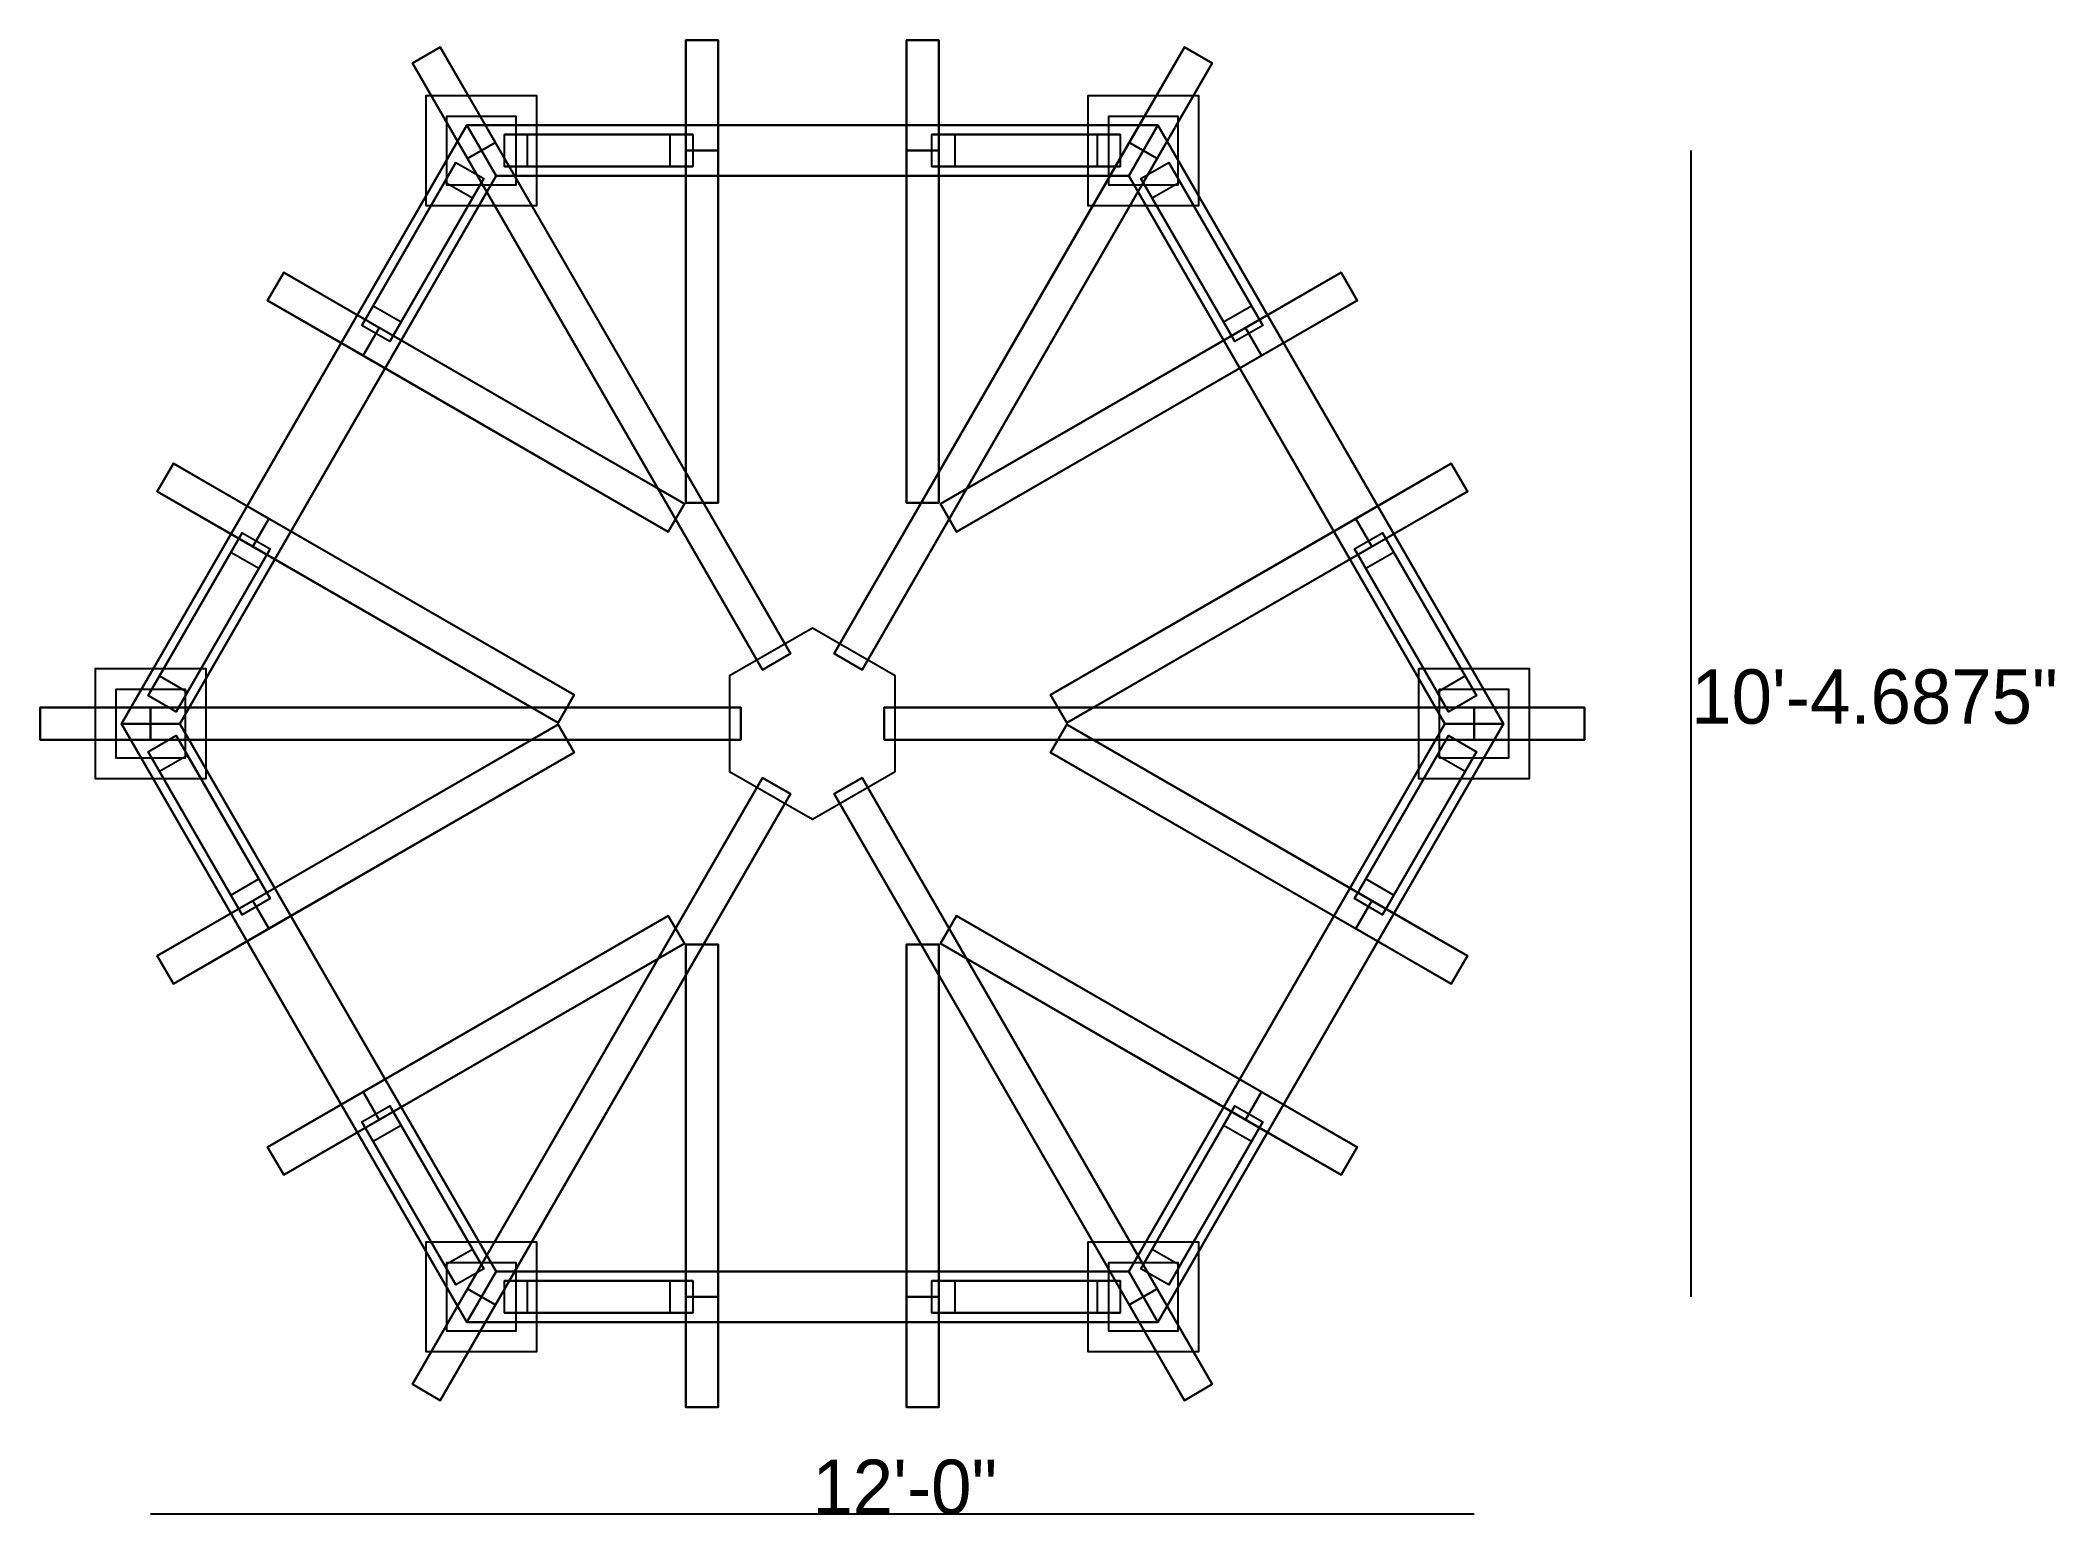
# Model space of a CAD drawing. Header units: millimetres. Extents: x -2134 to 3433, y -2186 to 1889.
import ezdxf

# ---------------------------------------------------------------- set-up
doc = ezdxf.new("R2010")
doc.units = ezdxf.units.MM
for name, color, linetype in [('DIMENSIONS_ARCH', 2, 'Continuous'), ('FOOTINGS_PIERS', 8, 'Continuous'), ('FRAMING_BEAMS', 3, 'Continuous'), ('FRAMING_BRACES', 5, 'Continuous'), ('FRAMING_HUBS', 6, 'Continuous'), ('FRAMING_POSTS', 1, 'Continuous'), ('FRAMING_RAFTERS', 4, 'Continuous')]:
    doc.layers.add(name, color=color, linetype=linetype)

msp = doc.modelspace()

# ---------------------------------------------------------------- linework, layer by layer
at = {"layer": 'DIMENSIONS_ARCH'}
for points in [[(2428.8, -1583.8, 0), (2428.8, 1583.8, 0)], [(-1828.8, -2183.8, 0), (1828.8, -2183.8, 0)]]:
    msp.add_polyline3d(points, dxfattribs=at)
at = {"layer": 'FOOTINGS_PIERS'}
for points in [[(-762, 1736.2, 0), (-762, 1431.4, 0), (-1066.8, 1431.4, 0), (-1066.8, 1736.2, 0), (-762, 1736.2, 0), (-762, 1736.2, 0), (-762, 1431.4, 0), (-762, 1431.4, 0), (-762, 1431.4, 0), (-1066.8, 1431.4, 0), (-1066.8, 1431.4, 0), (-1066.8, 1431.4, 0), (-1066.8, 1736.2, 0), (-1066.8, 1736.2, 0), (-1066.8, 1736.2, 0), (-762, 1736.2, 0)], [(1066.8, 1736.2, 0), (1066.8, 1431.4, 0), (762, 1431.4, 0), (762, 1736.2, 0), (1066.8, 1736.2, 0), (1066.8, 1736.2, 0), (1066.8, 1431.4, 0), (1066.8, 1431.4, 0), (1066.8, 1431.4, 0), (762, 1431.4, 0), (762, 1431.4, 0), (762, 1431.4, 0), (762, 1736.2, 0), (762, 1736.2, 0), (762, 1736.2, 0), (1066.8, 1736.2, 0)], [(-1676.4, 152.4, 0), (-1676.4, -152.4, 0), (-1981.2, -152.4, 0), (-1981.2, 152.4, 0), (-1676.4, 152.4, 0), (-1676.4, 152.4, 0), (-1676.4, -152.4, 0), (-1676.4, -152.4, 0), (-1676.4, -152.4, 0), (-1981.2, -152.4, 0), (-1981.2, -152.4, 0), (-1981.2, -152.4, 0), (-1981.2, 152.4, 0), (-1981.2, 152.4, 0), (-1981.2, 152.4, 0), (-1676.4, 152.4, 0)], [(1981.2, 152.4, 0), (1981.2, -152.4, 0), (1676.4, -152.4, 0), (1676.4, 152.4, 0), (1981.2, 152.4, 0), (1981.2, 152.4, 0), (1981.2, -152.4, 0), (1981.2, -152.4, 0), (1981.2, -152.4, 0), (1676.4, -152.4, 0), (1676.4, -152.4, 0), (1676.4, -152.4, 0), (1676.4, 152.4, 0), (1676.4, 152.4, 0), (1676.4, 152.4, 0), (1981.2, 152.4, 0)], [(-762, -1431.4, 0), (-762, -1736.2, 0), (-1066.8, -1736.2, 0), (-1066.8, -1431.4, 0), (-762, -1431.4, 0), (-762, -1431.4, 0), (-762, -1736.2, 0), (-762, -1736.2, 0), (-762, -1736.2, 0), (-1066.8, -1736.2, 0), (-1066.8, -1736.2, 0), (-1066.8, -1736.2, 0), (-1066.8, -1431.4, 0), (-1066.8, -1431.4, 0), (-1066.8, -1431.4, 0), (-762, -1431.4, 0)], [(1066.8, -1431.4, 0), (1066.8, -1736.2, 0), (762, -1736.2, 0), (762, -1431.4, 0), (1066.8, -1431.4, 0), (1066.8, -1431.4, 0), (1066.8, -1736.2, 0), (1066.8, -1736.2, 0), (1066.8, -1736.2, 0), (762, -1736.2, 0), (762, -1736.2, 0), (762, -1736.2, 0), (762, -1431.4, 0), (762, -1431.4, 0), (762, -1431.4, 0), (1066.8, -1431.4, 0)]]:
    msp.add_polyline3d(points, dxfattribs=at)
at = {"layer": 'FRAMING_BEAMS'}
for points in [[(-874.1, 1514, 0), (-954.7, 1653.7, 0), (-954.7, 1653.7, 0), (-874.1, 1514, 0), (-874.1, 1514, 0), (-1748.1, 0, 0), (-1909.5, 0, 0), (-954.7, 1653.7, 0), (-1909.5, 0, 0), (-1909.5, 0, 0), (-954.7, 1653.7, 0), (-1909.5, 0, 0), (-1748.1, 0, 0), (-874.1, 1514, 0), (-1748.1, 0, 0), (-1748.1, 0, 0)], [(874.1, 1514, 0), (954.7, 1653.7, 0), (954.7, 1653.7, 0), (874.1, 1514, 0), (874.1, 1514, 0), (-874.1, 1514, 0), (-954.7, 1653.7, 0), (954.7, 1653.7, 0), (-954.7, 1653.7, 0), (-954.7, 1653.7, 0), (954.7, 1653.7, 0), (-954.7, 1653.7, 0), (-874.1, 1514, 0), (874.1, 1514, 0), (-874.1, 1514, 0), (-874.1, 1514, 0)], [(1748.1, 0, 0), (1909.5, 0, 0), (1909.5, 0, 0), (1748.1, 0, 0), (1748.1, 0, 0), (874.1, 1514, 0), (954.7, 1653.7, 0), (1909.5, 0, 0), (954.7, 1653.7, 0), (954.7, 1653.7, 0), (1909.5, 0, 0), (954.7, 1653.7, 0), (874.1, 1514, 0), (1748.1, 0, 0), (874.1, 1514, 0), (874.1, 1514, 0)], [(-1748.1, 0, 0), (-1909.5, 0, 0), (-1909.5, 0, 0), (-1748.1, 0, 0), (-1748.1, 0, 0), (-874.1, -1514, 0), (-954.7, -1653.7, 0), (-1909.5, 0, 0), (-954.7, -1653.7, 0), (-954.7, -1653.7, 0), (-1909.5, 0, 0), (-954.7, -1653.7, 0), (-874.1, -1514, 0), (-1748.1, 0, 0), (-874.1, -1514, 0), (-874.1, -1514, 0)], [(874.1, -1514, 0), (954.7, -1653.7, 0), (954.7, -1653.7, 0), (874.1, -1514, 0), (874.1, -1514, 0), (1748.1, 0, 0), (1909.5, 0, 0), (954.7, -1653.7, 0), (1909.5, 0, 0), (1909.5, 0, 0), (954.7, -1653.7, 0), (1909.5, 0, 0), (1748.1, 0, 0), (874.1, -1514, 0), (1748.1, 0, 0), (1748.1, 0, 0)], [(-874.1, -1514, 0), (-954.7, -1653.7, 0), (-954.7, -1653.7, 0), (-874.1, -1514, 0), (-874.1, -1514, 0), (874.1, -1514, 0), (954.7, -1653.7, 0), (-954.7, -1653.7, 0), (954.7, -1653.7, 0), (954.7, -1653.7, 0), (-954.7, -1653.7, 0), (954.7, -1653.7, 0), (874.1, -1514, 0), (-874.1, -1514, 0), (874.1, -1514, 0), (874.1, -1514, 0)]]:
    msp.add_polyline3d(points, dxfattribs=at)
at = {"layer": 'FRAMING_BRACES'}
for points in [[(-850.6, 1539.4, 0), (-850.6, 1628.3, 0), (-787.7, 1628.3, 0), (-787.7, 1539.4, 0), (-850.6, 1539.4, 0), (-393.4, 1539.4, 0), (-393.4, 1628.3, 0), (-850.6, 1628.3, 0), (-393.4, 1628.3, 0), (-330.5, 1628.3, 0), (-787.7, 1628.3, 0), (-330.5, 1628.3, 0), (-330.5, 1539.4, 0), (-787.7, 1539.4, 0), (-330.5, 1539.4, 0), (-393.4, 1539.4, 0)], [(850.6, 1628.3, 0), (850.6, 1539.4, 0), (787.7, 1539.4, 0), (787.7, 1628.3, 0), (850.6, 1628.3, 0), (393.4, 1628.3, 0), (393.4, 1539.4, 0), (850.6, 1539.4, 0), (393.4, 1539.4, 0), (330.5, 1539.4, 0), (787.7, 1539.4, 0), (330.5, 1539.4, 0), (330.5, 1628.3, 0), (787.7, 1628.3, 0), (330.5, 1628.3, 0), (393.4, 1628.3, 0)], [(-984.8, 1550.8, 0), (-907.8, 1506.3, 0), (-939.2, 1451.9, 0), (-1016.2, 1496.3, 0), (-984.8, 1550.8, 0), (-1213.4, 1154.8, 0), (-1136.4, 1110.4, 0), (-907.8, 1506.3, 0), (-1136.4, 1110.4, 0), (-1167.8, 1055.9, 0), (-939.2, 1451.9, 0), (-1167.8, 1055.9, 0), (-1244.8, 1100.4, 0), (-1016.2, 1496.3, 0), (-1244.8, 1100.4, 0), (-1213.4, 1154.8, 0)], [(907.8, 1506.3, 0), (984.8, 1550.8, 0), (1016.2, 1496.3, 0), (939.2, 1451.9, 0), (907.8, 1506.3, 0), (1136.4, 1110.4, 0), (1213.4, 1154.8, 0), (984.8, 1550.8, 0), (1213.4, 1154.8, 0), (1244.8, 1100.4, 0), (1016.2, 1496.3, 0), (1244.8, 1100.4, 0), (1167.8, 1055.9, 0), (939.2, 1451.9, 0), (1167.8, 1055.9, 0), (1136.4, 1110.4, 0)], [(-1758.4, 33, 0), (-1835.4, 77.5, 0), (-1804, 131.9, 0), (-1727, 87.5, 0), (-1758.4, 33, 0), (-1529.8, 429, 0), (-1606.8, 473.4, 0), (-1835.4, 77.5, 0), (-1606.8, 473.4, 0), (-1575.4, 527.9, 0), (-1804, 131.9, 0), (-1575.4, 527.9, 0), (-1498.4, 483.4, 0), (-1727, 87.5, 0), (-1498.4, 483.4, 0), (-1529.8, 429, 0)], [(1835.4, 77.5, 0), (1758.4, 33, 0), (1727, 87.5, 0), (1804, 131.9, 0), (1835.4, 77.5, 0), (1606.8, 473.4, 0), (1529.8, 429, 0), (1758.4, 33, 0), (1529.8, 429, 0), (1498.4, 483.4, 0), (1727, 87.5, 0), (1498.4, 483.4, 0), (1575.4, 527.9, 0), (1804, 131.9, 0), (1575.4, 527.9, 0), (1606.8, 473.4, 0)], [(-1835.4, -77.5, 0), (-1758.4, -33, 0), (-1727, -87.5, 0), (-1804, -131.9, 0), (-1835.4, -77.5, 0), (-1606.8, -473.4, 0), (-1529.8, -429, 0), (-1758.4, -33, 0), (-1529.8, -429, 0), (-1498.4, -483.4, 0), (-1727, -87.5, 0), (-1498.4, -483.4, 0), (-1575.4, -527.9, 0), (-1804, -131.9, 0), (-1575.4, -527.9, 0), (-1606.8, -473.4, 0)], [(1758.4, -33, 0), (1835.4, -77.5, 0), (1804, -131.9, 0), (1727, -87.5, 0), (1758.4, -33, 0), (1529.8, -429, 0), (1606.8, -473.4, 0), (1835.4, -77.5, 0), (1606.8, -473.4, 0), (1575.4, -527.9, 0), (1804, -131.9, 0), (1575.4, -527.9, 0), (1498.4, -483.4, 0), (1727, -87.5, 0), (1498.4, -483.4, 0), (1529.8, -429, 0)], [(-907.8, -1506.3, 0), (-984.8, -1550.8, 0), (-1016.2, -1496.3, 0), (-939.2, -1451.9, 0), (-907.8, -1506.3, 0), (-1136.4, -1110.4, 0), (-1213.4, -1154.8, 0), (-984.8, -1550.8, 0), (-1213.4, -1154.8, 0), (-1244.8, -1100.4, 0), (-1016.2, -1496.3, 0), (-1244.8, -1100.4, 0), (-1167.8, -1055.9, 0), (-939.2, -1451.9, 0), (-1167.8, -1055.9, 0), (-1136.4, -1110.4, 0)], [(984.8, -1550.8, 0), (907.8, -1506.3, 0), (939.2, -1451.9, 0), (1016.2, -1496.3, 0), (984.8, -1550.8, 0), (1213.4, -1154.8, 0), (1136.4, -1110.4, 0), (907.8, -1506.3, 0), (1136.4, -1110.4, 0), (1167.8, -1055.9, 0), (939.2, -1451.9, 0), (1167.8, -1055.9, 0), (1244.8, -1100.4, 0), (1016.2, -1496.3, 0), (1244.8, -1100.4, 0), (1213.4, -1154.8, 0)], [(-850.6, -1628.3, 0), (-850.6, -1539.4, 0), (-787.7, -1539.4, 0), (-787.7, -1628.3, 0), (-850.6, -1628.3, 0), (-393.4, -1628.3, 0), (-393.4, -1539.4, 0), (-850.6, -1539.4, 0), (-393.4, -1539.4, 0), (-330.5, -1539.4, 0), (-787.7, -1539.4, 0), (-330.5, -1539.4, 0), (-330.5, -1628.3, 0), (-787.7, -1628.3, 0), (-330.5, -1628.3, 0), (-393.4, -1628.3, 0)], [(850.6, -1539.4, 0), (850.6, -1628.3, 0), (787.7, -1628.3, 0), (787.7, -1539.4, 0), (850.6, -1539.4, 0), (393.4, -1539.4, 0), (393.4, -1628.3, 0), (850.6, -1628.3, 0), (393.4, -1628.3, 0), (330.5, -1628.3, 0), (787.7, -1628.3, 0), (330.5, -1628.3, 0), (330.5, -1539.4, 0), (787.7, -1539.4, 0), (330.5, -1539.4, 0), (393.4, -1539.4, 0)]]:
    msp.add_polyline3d(points, dxfattribs=at)
at = {"layer": 'FRAMING_HUBS'}
msp.add_polyline3d([(228.6, -132, 0), (228.6, 132, 0), (0, 264, 0), (-228.6, 132, 0), (-228.6, -132, 0), (0, -264, 0), (228.6, -132, 0), (228.6, -132, 0), (228.6, 132, 0), (228.6, 132, 0), (228.6, 132, 0), (0, 264, 0), (0, 264, 0), (0, 264, 0), (-228.6, 132, 0), (-228.6, 132, 0), (-228.6, 132, 0), (-228.6, -132, 0), (-228.6, -132, 0), (-228.6, -132, 0), (0, -264, 0), (0, -264, 0), (0, -264, 0), (228.6, -132, 0)], dxfattribs=at)
at = {"layer": 'FRAMING_POSTS'}
for points in [[(-819.1, 1679.1, 0), (-819.1, 1488.6, 0), (-1009.7, 1488.6, 0), (-1009.7, 1679.1, 0), (-819.1, 1679.1, 0), (-819.1, 1679.1, 0), (-819.1, 1488.6, 0), (-819.1, 1488.6, 0), (-819.1, 1488.6, 0), (-1009.7, 1488.6, 0), (-1009.7, 1488.6, 0), (-1009.7, 1488.6, 0), (-1009.7, 1679.1, 0), (-1009.7, 1679.1, 0), (-1009.7, 1679.1, 0), (-819.1, 1679.1, 0)], [(1009.7, 1679.1, 0), (1009.7, 1488.6, 0), (819.1, 1488.6, 0), (819.1, 1679.1, 0), (1009.7, 1679.1, 0), (1009.7, 1679.1, 0), (1009.7, 1488.6, 0), (1009.7, 1488.6, 0), (1009.7, 1488.6, 0), (819.1, 1488.6, 0), (819.1, 1488.6, 0), (819.1, 1488.6, 0), (819.1, 1679.1, 0), (819.1, 1679.1, 0), (819.1, 1679.1, 0), (1009.7, 1679.1, 0)], [(-1733.5, 95.2, 0), (-1733.5, -95.2, 0), (-1924.1, -95.2, 0), (-1924.1, 95.2, 0), (-1733.5, 95.2, 0), (-1733.5, 95.2, 0), (-1733.5, -95.2, 0), (-1733.5, -95.2, 0), (-1733.5, -95.2, 0), (-1924.1, -95.2, 0), (-1924.1, -95.2, 0), (-1924.1, -95.2, 0), (-1924.1, 95.2, 0), (-1924.1, 95.2, 0), (-1924.1, 95.2, 0), (-1733.5, 95.2, 0)], [(1924.1, 95.2, 0), (1924.1, -95.2, 0), (1733.5, -95.2, 0), (1733.5, 95.2, 0), (1924.1, 95.2, 0), (1924.1, 95.2, 0), (1924.1, -95.2, 0), (1924.1, -95.2, 0), (1924.1, -95.2, 0), (1733.5, -95.2, 0), (1733.5, -95.2, 0), (1733.5, -95.2, 0), (1733.5, 95.2, 0), (1733.5, 95.2, 0), (1733.5, 95.2, 0), (1924.1, 95.2, 0)], [(-819.1, -1488.6, 0), (-819.1, -1679.1, 0), (-1009.7, -1679.1, 0), (-1009.7, -1488.6, 0), (-819.1, -1488.6, 0), (-819.1, -1488.6, 0), (-819.1, -1679.1, 0), (-819.1, -1679.1, 0), (-819.1, -1679.1, 0), (-1009.7, -1679.1, 0), (-1009.7, -1679.1, 0), (-1009.7, -1679.1, 0), (-1009.7, -1488.6, 0), (-1009.7, -1488.6, 0), (-1009.7, -1488.6, 0), (-819.1, -1488.6, 0)], [(1009.7, -1488.6, 0), (1009.7, -1679.1, 0), (819.1, -1679.1, 0), (819.1, -1488.6, 0), (1009.7, -1488.6, 0), (1009.7, -1488.6, 0), (1009.7, -1679.1, 0), (1009.7, -1679.1, 0), (1009.7, -1679.1, 0), (819.1, -1679.1, 0), (819.1, -1679.1, 0), (819.1, -1679.1, 0), (819.1, -1488.6, 0), (819.1, -1488.6, 0), (819.1, -1488.6, 0), (1009.7, -1488.6, 0)]]:
    msp.add_polyline3d(points, dxfattribs=at)
at = {"layer": 'FRAMING_RAFTERS'}
for points in [[(-1105.3, 1825.5, 0), (-137.5, 149.2, 0), (-137.5, 149.2, 0), (-952.9, 1561.6, 0), (-952.9, 1561.6, 0), (-1105.3, 1825.5, 0), (-1105.3, 1825.5, 0), (-1028.3, 1870, 0), (-60.5, 193.7, 0), (-137.5, 149.2, 0), (-60.5, 193.7, 0), (-60.5, 193.7, 0), (-137.5, 149.2, 0), (-60.5, 193.7, 0), (-875.9, 1606, 0), (-952.9, 1561.6, 0), (-875.9, 1606, 0), (-875.9, 1606, 0), (-952.9, 1561.6, 0), (-875.9, 1606, 0), (-1028.3, 1870, 0), (-1105.3, 1825.5, 0), (-1028.3, 1870, 0), (-1028.3, 1870, 0)], [(-349.2, 1888.6, 0), (-349.2, 610, 0), (-349.2, 610, 0), (-349.2, 1583.8, 0), (-349.2, 1583.8, 0), (-349.2, 1888.6, 0), (-349.2, 1888.6, 0), (-260.4, 1888.6, 0), (-260.4, 610, 0), (-349.2, 610, 0), (-260.4, 610, 0), (-260.4, 610, 0), (-349.2, 610, 0), (-260.4, 610, 0), (-260.4, 1583.8, 0), (-349.2, 1583.8, 0), (-260.4, 1583.8, 0), (-260.4, 1583.8, 0), (-349.2, 1583.8, 0), (-260.4, 1583.8, 0), (-260.4, 1888.6, 0), (-349.2, 1888.6, 0), (-260.4, 1888.6, 0), (-260.4, 1888.6, 0)], [(1028.3, 1870, 0), (60.5, 193.7, 0), (60.5, 193.7, 0), (875.9, 1606, 0), (875.9, 1606, 0), (1028.3, 1870, 0), (1028.3, 1870, 0), (1105.3, 1825.5, 0), (137.5, 149.2, 0), (60.5, 193.7, 0), (137.5, 149.2, 0), (137.5, 149.2, 0), (60.5, 193.7, 0), (137.5, 149.2, 0), (952.9, 1561.6, 0), (875.9, 1606, 0), (952.9, 1561.6, 0), (952.9, 1561.6, 0), (875.9, 1606, 0), (952.9, 1561.6, 0), (1105.3, 1825.5, 0), (1028.3, 1870, 0), (1105.3, 1825.5, 0), (1105.3, 1825.5, 0)], [(260.4, 1888.6, 0), (260.4, 610, 0), (260.4, 610, 0), (260.4, 1583.8, 0), (260.4, 1583.8, 0), (260.4, 1888.6, 0), (260.4, 1888.6, 0), (349.2, 1888.6, 0), (349.2, 610, 0), (260.4, 610, 0), (349.2, 610, 0), (349.2, 610, 0), (260.4, 610, 0), (349.2, 610, 0), (349.2, 1583.8, 0), (260.4, 1583.8, 0), (349.2, 1583.8, 0), (349.2, 1583.8, 0), (260.4, 1583.8, 0), (349.2, 1583.8, 0), (349.2, 1888.6, 0), (260.4, 1888.6, 0), (349.2, 1888.6, 0), (349.2, 1888.6, 0)], [(-1505.4, 1169.8, 0), (-398.1, 530.5, 0), (-398.1, 530.5, 0), (-1241.4, 1017.4, 0), (-1241.4, 1017.4, 0), (-1505.4, 1169.8, 0), (-1505.4, 1169.8, 0), (-1460.9, 1246.8, 0), (-353.7, 607.5, 0), (-398.1, 530.5, 0), (-353.7, 607.5, 0), (-353.7, 607.5, 0), (-398.1, 530.5, 0), (-353.7, 607.5, 0), (-1197, 1094.4, 0), (-1241.4, 1017.4, 0), (-1197, 1094.4, 0), (-1197, 1094.4, 0), (-1241.4, 1017.4, 0), (-1197, 1094.4, 0), (-1460.9, 1246.8, 0), (-1505.4, 1169.8, 0), (-1460.9, 1246.8, 0), (-1460.9, 1246.8, 0)], [(1460.9, 1246.8, 0), (353.7, 607.5, 0), (353.7, 607.5, 0), (1197, 1094.4, 0), (1197, 1094.4, 0), (1460.9, 1246.8, 0), (1460.9, 1246.8, 0), (1505.4, 1169.8, 0), (398.1, 530.5, 0), (353.7, 607.5, 0), (398.1, 530.5, 0), (398.1, 530.5, 0), (353.7, 607.5, 0), (398.1, 530.5, 0), (1241.4, 1017.4, 0), (1197, 1094.4, 0), (1241.4, 1017.4, 0), (1241.4, 1017.4, 0), (1197, 1094.4, 0), (1241.4, 1017.4, 0), (1505.4, 1169.8, 0), (1460.9, 1246.8, 0), (1505.4, 1169.8, 0), (1505.4, 1169.8, 0)], [(-1810.2, 641.8, 0), (-702.9, 2.5, 0), (-702.9, 2.5, 0), (-1546.2, 489.4, 0), (-1546.2, 489.4, 0), (-1810.2, 641.8, 0), (-1810.2, 641.8, 0), (-1765.7, 718.8, 0), (-658.4, 79.5, 0), (-702.9, 2.5, 0), (-658.4, 79.5, 0), (-658.4, 79.5, 0), (-702.9, 2.5, 0), (-658.4, 79.5, 0), (-1501.8, 566.4, 0), (-1546.2, 489.4, 0), (-1501.8, 566.4, 0), (-1501.8, 566.4, 0), (-1546.2, 489.4, 0), (-1501.8, 566.4, 0), (-1765.7, 718.8, 0), (-1810.2, 641.8, 0), (-1765.7, 718.8, 0), (-1765.7, 718.8, 0)], [(1765.7, 718.8, 0), (658.4, 79.5, 0), (658.4, 79.5, 0), (1501.8, 566.4, 0), (1501.8, 566.4, 0), (1765.7, 718.8, 0), (1765.7, 718.8, 0), (1810.2, 641.8, 0), (702.9, 2.5, 0), (658.4, 79.5, 0), (702.9, 2.5, 0), (702.9, 2.5, 0), (658.4, 79.5, 0), (702.9, 2.5, 0), (1546.2, 489.4, 0), (1501.8, 566.4, 0), (1546.2, 489.4, 0), (1546.2, 489.4, 0), (1501.8, 566.4, 0), (1546.2, 489.4, 0), (1810.2, 641.8, 0), (1765.7, 718.8, 0), (1810.2, 641.8, 0), (1810.2, 641.8, 0)], [(-2133.6, -44.5, 0), (-198, -44.5, 0), (-198, -44.5, 0), (-1828.8, -44.5, 0), (-1828.8, -44.5, 0), (-2133.6, -44.5, 0), (-2133.6, -44.5, 0), (-2133.6, 44.5, 0), (-198, 44.5, 0), (-198, -44.5, 0), (-198, 44.5, 0), (-198, 44.5, 0), (-198, -44.5, 0), (-198, 44.5, 0), (-1828.8, 44.5, 0), (-1828.8, -44.5, 0), (-1828.8, 44.5, 0), (-1828.8, 44.5, 0), (-1828.8, -44.5, 0), (-1828.8, 44.5, 0), (-2133.6, 44.5, 0), (-2133.6, -44.5, 0), (-2133.6, 44.5, 0), (-2133.6, 44.5, 0)], [(2133.6, 44.5, 0), (198, 44.5, 0), (198, 44.5, 0), (1828.8, 44.5, 0), (1828.8, 44.5, 0), (2133.6, 44.5, 0), (2133.6, 44.5, 0), (2133.6, -44.5, 0), (198, -44.5, 0), (198, 44.5, 0), (198, -44.5, 0), (198, -44.5, 0), (198, 44.5, 0), (198, -44.5, 0), (1828.8, -44.5, 0), (1828.8, 44.5, 0), (1828.8, -44.5, 0), (1828.8, -44.5, 0), (1828.8, 44.5, 0), (1828.8, -44.5, 0), (2133.6, -44.5, 0), (2133.6, 44.5, 0), (2133.6, -44.5, 0), (2133.6, -44.5, 0)], [(-1765.7, -718.8, 0), (-658.4, -79.5, 0), (-658.4, -79.5, 0), (-1501.8, -566.4, 0), (-1501.8, -566.4, 0), (-1765.7, -718.8, 0), (-1765.7, -718.8, 0), (-1810.2, -641.8, 0), (-702.9, -2.5, 0), (-658.4, -79.5, 0), (-702.9, -2.5, 0), (-702.9, -2.5, 0), (-658.4, -79.5, 0), (-702.9, -2.5, 0), (-1546.2, -489.4, 0), (-1501.8, -566.4, 0), (-1546.2, -489.4, 0), (-1546.2, -489.4, 0), (-1501.8, -566.4, 0), (-1546.2, -489.4, 0), (-1810.2, -641.8, 0), (-1765.7, -718.8, 0), (-1810.2, -641.8, 0), (-1810.2, -641.8, 0)], [(1810.2, -641.8, 0), (702.9, -2.5, 0), (702.9, -2.5, 0), (1546.2, -489.4, 0), (1546.2, -489.4, 0), (1810.2, -641.8, 0), (1810.2, -641.8, 0), (1765.7, -718.8, 0), (658.4, -79.5, 0), (702.9, -2.5, 0), (658.4, -79.5, 0), (658.4, -79.5, 0), (702.9, -2.5, 0), (658.4, -79.5, 0), (1501.8, -566.4, 0), (1546.2, -489.4, 0), (1501.8, -566.4, 0), (1501.8, -566.4, 0), (1546.2, -489.4, 0), (1501.8, -566.4, 0), (1765.7, -718.8, 0), (1810.2, -641.8, 0), (1765.7, -718.8, 0), (1765.7, -718.8, 0)], [(-1028.3, -1870, 0), (-60.5, -193.7, 0), (-60.5, -193.7, 0), (-875.9, -1606, 0), (-875.9, -1606, 0), (-1028.3, -1870, 0), (-1028.3, -1870, 0), (-1105.3, -1825.5, 0), (-137.5, -149.2, 0), (-60.5, -193.7, 0), (-137.5, -149.2, 0), (-137.5, -149.2, 0), (-60.5, -193.7, 0), (-137.5, -149.2, 0), (-952.9, -1561.6, 0), (-875.9, -1606, 0), (-952.9, -1561.6, 0), (-952.9, -1561.6, 0), (-875.9, -1606, 0), (-952.9, -1561.6, 0), (-1105.3, -1825.5, 0), (-1028.3, -1870, 0), (-1105.3, -1825.5, 0), (-1105.3, -1825.5, 0)], [(1105.3, -1825.5, 0), (137.5, -149.2, 0), (137.5, -149.2, 0), (952.9, -1561.6, 0), (952.9, -1561.6, 0), (1105.3, -1825.5, 0), (1105.3, -1825.5, 0), (1028.3, -1870, 0), (60.5, -193.7, 0), (137.5, -149.2, 0), (60.5, -193.7, 0), (60.5, -193.7, 0), (137.5, -149.2, 0), (60.5, -193.7, 0), (875.9, -1606, 0), (952.9, -1561.6, 0), (875.9, -1606, 0), (875.9, -1606, 0), (952.9, -1561.6, 0), (875.9, -1606, 0), (1028.3, -1870, 0), (1105.3, -1825.5, 0), (1028.3, -1870, 0), (1028.3, -1870, 0)], [(-1460.9, -1246.8, 0), (-353.7, -607.5, 0), (-353.7, -607.5, 0), (-1197, -1094.4, 0), (-1197, -1094.4, 0), (-1460.9, -1246.8, 0), (-1460.9, -1246.8, 0), (-1505.4, -1169.8, 0), (-398.1, -530.5, 0), (-353.7, -607.5, 0), (-398.1, -530.5, 0), (-398.1, -530.5, 0), (-353.7, -607.5, 0), (-398.1, -530.5, 0), (-1241.4, -1017.4, 0), (-1197, -1094.4, 0), (-1241.4, -1017.4, 0), (-1241.4, -1017.4, 0), (-1197, -1094.4, 0), (-1241.4, -1017.4, 0), (-1505.4, -1169.8, 0), (-1460.9, -1246.8, 0), (-1505.4, -1169.8, 0), (-1505.4, -1169.8, 0)], [(1505.4, -1169.8, 0), (398.1, -530.5, 0), (398.1, -530.5, 0), (1241.4, -1017.4, 0), (1241.4, -1017.4, 0), (1505.4, -1169.8, 0), (1505.4, -1169.8, 0), (1460.9, -1246.8, 0), (353.7, -607.5, 0), (398.1, -530.5, 0), (353.7, -607.5, 0), (353.7, -607.5, 0), (398.1, -530.5, 0), (353.7, -607.5, 0), (1197, -1094.4, 0), (1241.4, -1017.4, 0), (1197, -1094.4, 0), (1197, -1094.4, 0), (1241.4, -1017.4, 0), (1197, -1094.4, 0), (1460.9, -1246.8, 0), (1505.4, -1169.8, 0), (1460.9, -1246.8, 0), (1460.9, -1246.8, 0)], [(-260.4, -1888.6, 0), (-260.4, -610, 0), (-260.4, -610, 0), (-260.4, -1583.8, 0), (-260.4, -1583.8, 0), (-260.4, -1888.6, 0), (-260.4, -1888.6, 0), (-349.2, -1888.6, 0), (-349.2, -610, 0), (-260.4, -610, 0), (-349.2, -610, 0), (-349.2, -610, 0), (-260.4, -610, 0), (-349.2, -610, 0), (-349.2, -1583.8, 0), (-260.4, -1583.8, 0), (-349.2, -1583.8, 0), (-349.2, -1583.8, 0), (-260.4, -1583.8, 0), (-349.2, -1583.8, 0), (-349.2, -1888.6, 0), (-260.4, -1888.6, 0), (-349.2, -1888.6, 0), (-349.2, -1888.6, 0)], [(349.2, -1888.6, 0), (349.2, -610, 0), (349.2, -610, 0), (349.2, -1583.8, 0), (349.2, -1583.8, 0), (349.2, -1888.6, 0), (349.2, -1888.6, 0), (260.4, -1888.6, 0), (260.4, -610, 0), (349.2, -610, 0), (260.4, -610, 0), (260.4, -610, 0), (349.2, -610, 0), (260.4, -610, 0), (260.4, -1583.8, 0), (349.2, -1583.8, 0), (260.4, -1583.8, 0), (260.4, -1583.8, 0), (349.2, -1583.8, 0), (260.4, -1583.8, 0), (260.4, -1888.6, 0), (349.2, -1888.6, 0), (260.4, -1888.6, 0), (260.4, -1888.6, 0)]]:
    msp.add_polyline3d(points, dxfattribs=at)

# ---------------------------------------------------------------- texts
at = {"layer": 'DIMENSIONS_ARCH'}
for s, p in [('10\'-4.6875"', (2428.8, 0)), ('12\'-0"', (0, -2183.8))]:
    msp.add_text(s, height=150, dxfattribs=at).set_placement(p)

doc.saveas('drawing.dxf')
